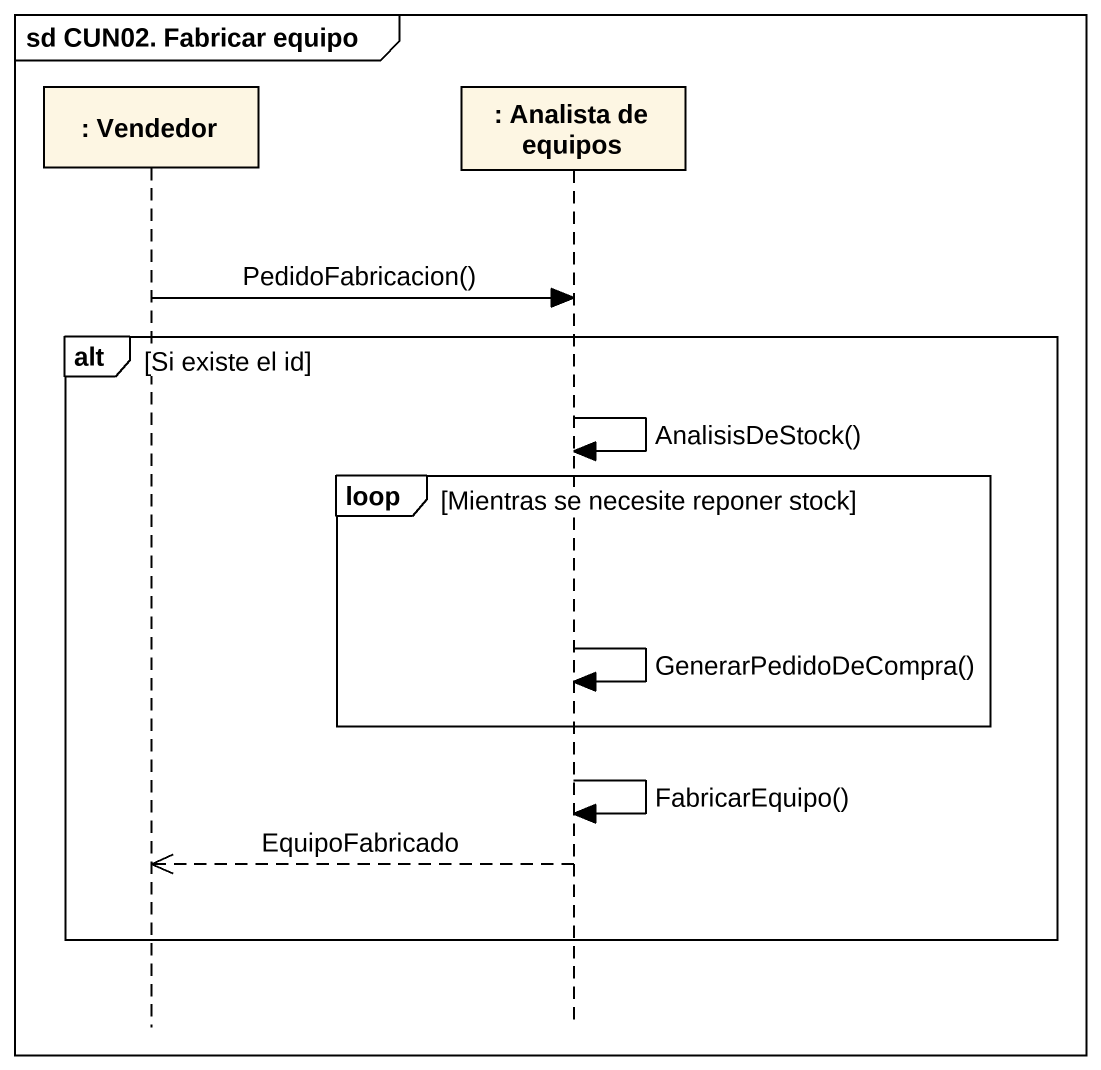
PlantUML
@startuml
mainframe sd CUN02. Fabricar equipo
hide footbox
participant ": Vendedor" as Vendedor
participant ": Analista de equipos" as Analista_de_equipos

Vendedor -> Analista_de_equipos : PedidoFabricacion()
alt Si existe el id
  Analista_de_equipos -> Analista_de_equipos : AnalisisDeStock()
  loop Mientras se necesite reponer stock
    Analista_de_equipos -> Analista_de_equipos : GenerarPedidoDeCompra()
  end
  Analista_de_equipos -> Analista_de_equipos : FabricarEquipo()
  Analista_de_equipos -->> Vendedor : EquipoFabricado
end
@enduml
